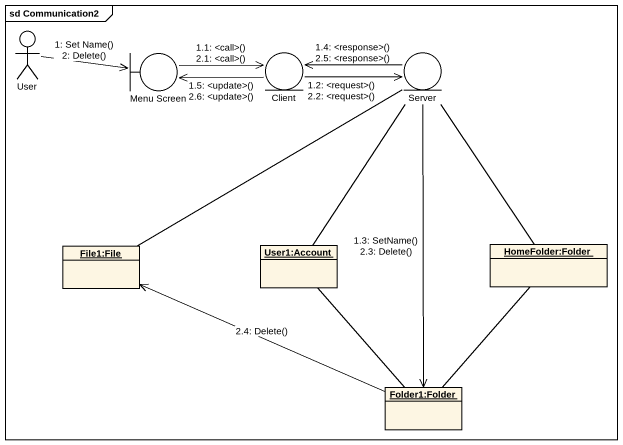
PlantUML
@startuml
mainframe sd Communication2
allowmixing
hide circle
hide empty members
actor User
boundary "Menu Screen" as Menu_Screen
entity Client
entity Server
object "File1:File" as File1_File
object "User1:Account" as User1_Account
object "HomeFolder:Folder" as HomeFolder_Folder
object "Folder1:Folder" as Folder1_Folder
Server -left- File1_File
Server -- User1_Account
Server -- HomeFolder_Folder
HomeFolder_Folder -- Folder1_Folder
Folder1_Folder -up- User1_Account
User -right-> Menu_Screen : 1: Set Name()\n2: Delete()
Menu_Screen -right-> Client : 1.1: <call>()\n2.1: <call>()
Client -right-> Server : 1.2: <request>()\n2.2: <request>()
Server --> Folder1_Folder : 1.3: SetName()\n2.3: Delete()
Server -left-> Client : 1.4: <response>()\n2.5: <response>()
Client -left-> Menu_Screen : 1.5: <update>()\n2.6: <update>()
Folder1_Folder -left-> File1_File : 2.4: Delete()
@enduml
